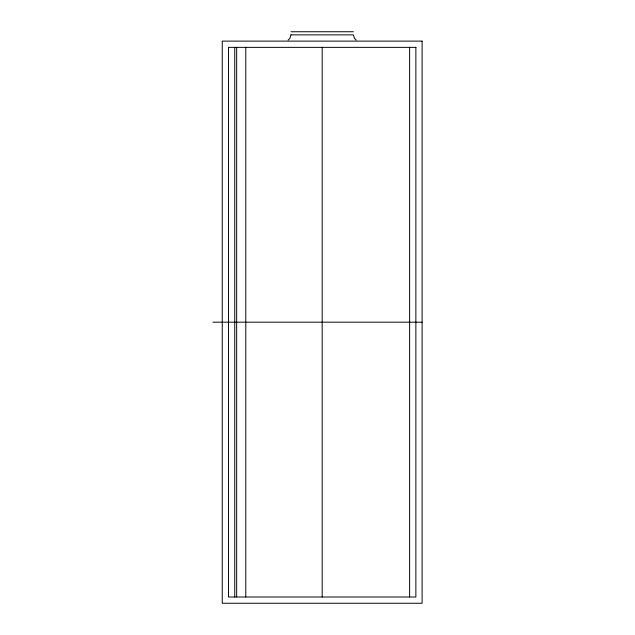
<?xml version="1.0" encoding="UTF-8"?>
<svg xmlns="http://www.w3.org/2000/svg" width="635" height="635" viewBox="0 0 635 635"><rect width="100%" height="100%" fill="white"/><g stroke="black" fill="none" stroke-linecap="round" stroke-linejoin="round"><path stroke-width="0.95" d="M290.957 34.869L289.933 38.291L288.123 40.1M290.957 31.75L353.417 31.75M290.965 34.869L353.409 34.869L354.433 38.291L356.243 40.1M212.884 322.183L422.116 322.183M409.631 47.363L409.631 597.003M322.183 47.363L322.183 597.003M245.777 47.363L245.777 597.003M236.657 47.363L236.657 597.003M234.744 47.363L234.744 597.003M422.116 41.116L222.25 41.116L222.25 603.25L422.116 603.25L422.116 41.116M415.869 47.363L228.497 47.363L228.497 597.003L415.869 597.003L415.869 47.363"/></g></svg>
